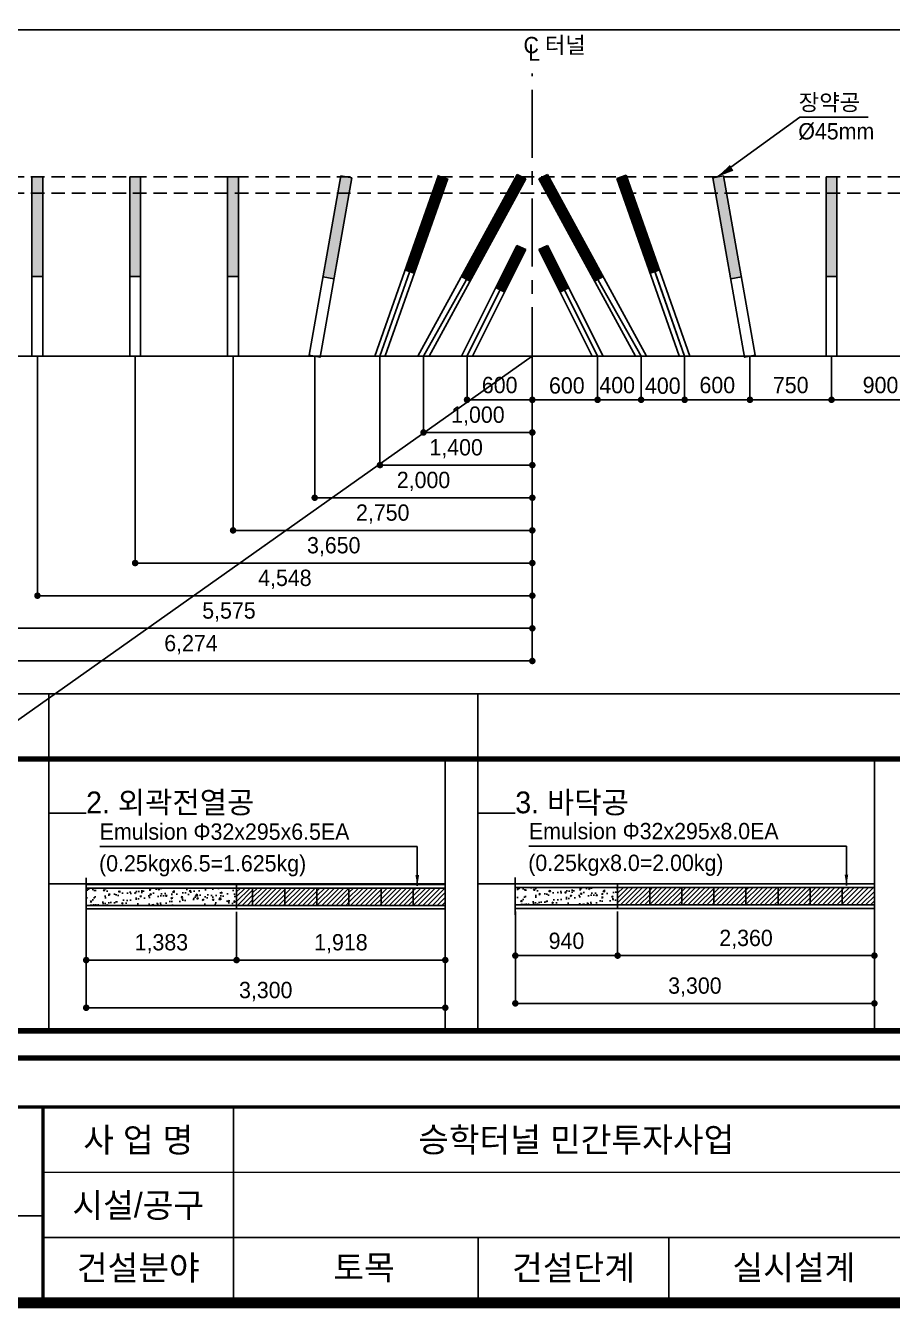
# Model space of a CAD drawing. Extents: x -689 to 317106, y 182884 to 219577.
# Drawn here: x 155996 to 163961, y 183834 to 195623 of the extents above; entities that cross this region are included whole.
import ezdxf
from ezdxf.enums import TextEntityAlignment as Align

# ---------------------------------------------------------------- set-up
doc = ezdxf.new("R2010")
doc.units = 0
doc.header["$LTSCALE"] = 500
doc.header["$MEASUREMENT"] = 0
doc.linetypes.add('A-CENTR01', pattern=[2, 1.25, -0.25, 0.25, -0.25])
doc.linetypes.add('HIDDEN', pattern=[0.375, 0.25, -0.125])
doc.layers.get('DEFPOINTS').update_dxf_attribs({"color": 55})
doc.layers.add('0-251', color=7, linetype='Continuous', true_color=0x6e6e6e)
for name, color, linetype in [('A-DIM01', 1, 'Continuous'), ('CS-CNTL', 1, 'A-CENTR01'), ('CS-EXCV', 3, 'CFZ008'), ('CS-TEXT', 7, 'Continuous'), ('CX-BORD-LIN1', 7, 'Continuous'), ('CX-BORD-LIN2', 7, 'Continuous'), ('CZ-TEX0', 7, 'Continuous'), ('CZ-TEX1', 7, 'Continuous'), ('CZ-TEX2', 7, 'Continuous'), ('CZ-TEX3', 7, 'Continuous'), ('CZ-TEXT-04', 6, 'Continuous'), ('TU-BLOCK-EXP', 1, 'Continuous'), ('TU-HOLE-EXEC', 3, 'Continuous'), ('TU-LEAD-AR', 1, 'Continuous'), ('TU-LEAD-LINE', 1, 'Continuous'), ('TU-LEAD-TEX1', 3, 'Continuous'), ('TU-전색', 7, 'Continuous'), ('발파공(심발)', 4, 'Continuous')]:
    doc.layers.add(name, color=color, linetype=linetype)
doc.styles.add('GTXT', font='')
doc.styles.get("Standard").update_dxf_attribs({"font": ''})
doc.styles.add('TB_BTXT', font='')
doc.styles.add('TB_TEXT', font='')
doc.styles.add('돋움체', font='')
doc.styles.get('GTXT').set_extended_font_data('Dotum')
doc.styles.get('Standard').set_extended_font_data('Dotum')
doc.styles.get('TB_BTXT').set_extended_font_data('Dotum')
doc.styles.get('TB_TEXT').set_extended_font_data('Dotum')
doc.styles.get('돋움체').set_extended_font_data('Dotum')
doc.linetypes.add('CFZ008', pattern='A,0.9,-0.2,[106,KHCLINE.shx,S=0.00606,R=180,X=0,Y=0],0.9', length=2)
doc.dimstyles.new('D_50', dxfattribs={"dimscale": 50, "dimtxt": 3, "dimasz": 1.2, "dimexe": 0, "dimexo": 0, "dimgap": 1.2, "dimtad": 1, "dimdec": 0, "dimrnd": 0.0005, "dimdsep": 46, "dimlunit": 6, "dimtxsty": '돋움체', "dimblk": 'DOT', "dimcen": 0.09, "dimclrd": 1, "dimclre": 1, "dimclrt": 1, "dimaunit": 1, "dimadec": 0, "dimazin": 0, "dimtfac": 1, "dimtdec": 0, "dimtix": 1, "dimtmove": 2, "dimatfit": 0, "dimfxl": 1, "dimtvp": 2, "dimtolj": 1, "dimtzin": 0, "dimlwd": -1, "dimlwe": -1, "dimarcsym": 0})

# ---------------------------------------------------------------- blocks, each defined once
blk = doc.blocks.new('_Dot')
at = {"color": 0, "linetype": 'ByBlock', "lineweight": -2}
blk.add_line((-0.5, 0), (-1, 0), dxfattribs=at)
at = {"color": 0, "linetype": 'ByBlock', "const_width": 0.5}
blk.add_lwpolyline([(-0.25, 0, 1), (0.25, 0, 1)], format="xyb", close=True, dxfattribs=at)
blk = doc.blocks.new('*D261')
at = {"layer": 'A-DIM01', "color": 1, "ltscale": 10, "transparency": 16777216}
for p, q in [((162052, 192584), (162052, 192184)), ((162652, 192584), (162652, 192184)), ((162592, 192184), (162112, 192184))]:
    blk.add_line(p, q, dxfattribs=at)
at = {"layer": 'DEFPOINTS', "color": 0, "ltscale": 10, "transparency": 16777216}
for p in [(162052, 192584), (162652, 192584), (162052, 192184)]:
    blk.add_point(p, dxfattribs=at)
at = {"layer": 'A-DIM01', "color": 1, "ltscale": 10, "transparency": 16777216, "xscale": 60, "yscale": 60, "zscale": 60, "rotation": 180}
blk.add_blockref('_Dot', (162052, 192184), dxfattribs=at)
at = {"layer": 'A-DIM01', "color": 1, "ltscale": 10, "transparency": 16777216, "xscale": 60, "yscale": 60, "zscale": 60}
blk.add_blockref('_Dot', (162652, 192184), dxfattribs=at)
at = {"layer": 'A-DIM01', "color": 1, "ltscale": 10, "transparency": 16777216, "insert": (162352, 192319), "char_height": 150, "attachment_point": 5, "style": '돋움체'}
blk.add_mtext('\\A1;600', dxfattribs=at)
blk = doc.blocks.new('*D262')
at = {"layer": 'A-DIM01', "color": 1, "ltscale": 10, "transparency": 16777216}
for p, q in [((162652, 192584), (162652, 192184)), ((163402, 192584), (163402, 192184)), ((163342, 192184), (162712, 192184))]:
    blk.add_line(p, q, dxfattribs=at)
at = {"layer": 'DEFPOINTS', "color": 0, "ltscale": 10, "transparency": 16777216}
for p in [(162652, 192584), (163402, 192584), (162652, 192184)]:
    blk.add_point(p, dxfattribs=at)
at = {"layer": 'A-DIM01', "color": 1, "ltscale": 10, "transparency": 16777216, "xscale": 60, "yscale": 60, "zscale": 60, "rotation": 180}
blk.add_blockref('_Dot', (162652, 192184), dxfattribs=at)
at = {"layer": 'A-DIM01', "color": 1, "ltscale": 10, "transparency": 16777216, "xscale": 60, "yscale": 60, "zscale": 60}
blk.add_blockref('_Dot', (163402, 192184), dxfattribs=at)
at = {"layer": 'A-DIM01', "color": 1, "ltscale": 10, "transparency": 16777216, "insert": (163027, 192319), "char_height": 150, "attachment_point": 5, "style": '돋움체'}
blk.add_mtext('\\A1;750', dxfattribs=at)
blk = doc.blocks.new('*D264')
at = {"layer": 'A-DIM01', "color": 1, "ltscale": 10, "transparency": 16777216}
for p, q in [((160652, 192584), (160652, 192184)), ((161252, 192584), (161252, 192184)), ((160592, 192184), (160532, 192184)), ((160652, 192184), (161252, 192184)), ((161312, 192184), (161372, 192184))]:
    blk.add_line(p, q, dxfattribs=at)
at = {"layer": 'DEFPOINTS', "color": 0, "ltscale": 10, "transparency": 16777216}
for p in [(160652, 192584), (161252, 192584), (161252, 192184)]:
    blk.add_point(p, dxfattribs=at)
at = {"layer": 'A-DIM01', "color": 1, "ltscale": 10, "transparency": 16777216, "xscale": 60, "yscale": 60, "zscale": 60}
blk.add_blockref('_Dot', (160652, 192184), dxfattribs=at)
at = {"layer": 'A-DIM01', "color": 1, "ltscale": 10, "transparency": 16777216, "xscale": 60, "yscale": 60, "zscale": 60, "rotation": 180}
blk.add_blockref('_Dot', (161252, 192184), dxfattribs=at)
at = {"layer": 'A-DIM01', "color": 1, "ltscale": 10, "transparency": 16777216, "insert": (160969, 192315), "char_height": 150, "attachment_point": 5, "style": '돋움체'}
blk.add_mtext('\\A1;600', dxfattribs=at)
blk = doc.blocks.new('*D265')
at = {"layer": 'A-DIM01', "color": 1, "ltscale": 10, "transparency": 16777216}
for p, q in [((160052, 192584), (160052, 192184)), ((160652, 192584), (160652, 192184)), ((160112, 192184), (160592, 192184))]:
    blk.add_line(p, q, dxfattribs=at)
at = {"layer": 'DEFPOINTS', "color": 0, "ltscale": 10, "transparency": 16777216}
for p in [(160052, 192584), (160652, 192584), (160652, 192184)]:
    blk.add_point(p, dxfattribs=at)
at = {"layer": 'A-DIM01', "color": 1, "ltscale": 10, "transparency": 16777216, "xscale": 60, "yscale": 60, "zscale": 60, "rotation": 180}
blk.add_blockref('_Dot', (160052, 192184), dxfattribs=at)
at = {"layer": 'A-DIM01', "color": 1, "ltscale": 10, "transparency": 16777216, "xscale": 60, "yscale": 60, "zscale": 60}
blk.add_blockref('_Dot', (160652, 192184), dxfattribs=at)
at = {"layer": 'A-DIM01', "color": 1, "ltscale": 10, "transparency": 16777216, "insert": (160352, 192319), "char_height": 150, "attachment_point": 5, "style": '돋움체'}
blk.add_mtext('\\A1;600', dxfattribs=at)
blk = doc.blocks.new('*D266')
at = {"layer": 'A-DIM01', "color": 1, "ltscale": 10, "transparency": 16777216}
for p, q in [((159652, 192584), (159652, 191884)), ((160652, 192584), (160652, 191884)), ((159712, 191884), (160592, 191884))]:
    blk.add_line(p, q, dxfattribs=at)
at = {"layer": 'DEFPOINTS', "color": 0, "ltscale": 10, "transparency": 16777216}
for p in [(159652, 192584), (160652, 192584), (160652, 191884)]:
    blk.add_point(p, dxfattribs=at)
at = {"layer": 'A-DIM01', "color": 1, "ltscale": 10, "transparency": 16777216, "xscale": 60, "yscale": 60, "zscale": 60, "rotation": 180}
blk.add_blockref('_Dot', (159652, 191884), dxfattribs=at)
at = {"layer": 'A-DIM01', "color": 1, "ltscale": 10, "transparency": 16777216, "xscale": 60, "yscale": 60, "zscale": 60}
blk.add_blockref('_Dot', (160652, 191884), dxfattribs=at)
at = {"layer": 'A-DIM01', "color": 1, "ltscale": 10, "transparency": 16777216, "insert": (160152, 192034), "char_height": 150, "attachment_point": 5, "style": '돋움체'}
blk.add_mtext('\\A1;1,000', dxfattribs=at)
blk = doc.blocks.new('*D267')
at = {"layer": 'A-DIM01', "color": 1, "ltscale": 10, "transparency": 16777216}
for p, q in [((159252, 192584), (159252, 191584)), ((160652, 192584), (160652, 191584)), ((159312, 191584), (160592, 191584))]:
    blk.add_line(p, q, dxfattribs=at)
at = {"layer": 'DEFPOINTS', "color": 0, "ltscale": 10, "transparency": 16777216}
for p in [(159252, 192584), (160652, 192584), (160652, 191584)]:
    blk.add_point(p, dxfattribs=at)
at = {"layer": 'A-DIM01', "color": 1, "ltscale": 10, "transparency": 16777216, "xscale": 60, "yscale": 60, "zscale": 60, "rotation": 180}
blk.add_blockref('_Dot', (159252, 191584), dxfattribs=at)
at = {"layer": 'A-DIM01', "color": 1, "ltscale": 10, "transparency": 16777216, "xscale": 60, "yscale": 60, "zscale": 60}
blk.add_blockref('_Dot', (160652, 191584), dxfattribs=at)
at = {"layer": 'A-DIM01', "color": 1, "ltscale": 10, "transparency": 16777216, "insert": (159952, 191734), "char_height": 150, "attachment_point": 5, "style": '돋움체'}
blk.add_mtext('\\A1;1,400', dxfattribs=at)
blk = doc.blocks.new('*D268')
at = {"layer": 'A-DIM01', "color": 1, "ltscale": 10, "transparency": 16777216}
for p, q in [((158652, 192584), (158652, 191284)), ((160652, 192584), (160652, 191284)), ((158712, 191284), (160592, 191284))]:
    blk.add_line(p, q, dxfattribs=at)
at = {"layer": 'DEFPOINTS', "color": 0, "ltscale": 10, "transparency": 16777216}
for p in [(158652, 192584), (160652, 192584), (160652, 191284)]:
    blk.add_point(p, dxfattribs=at)
at = {"layer": 'A-DIM01', "color": 1, "ltscale": 10, "transparency": 16777216, "xscale": 60, "yscale": 60, "zscale": 60, "rotation": 180}
blk.add_blockref('_Dot', (158652, 191284), dxfattribs=at)
at = {"layer": 'A-DIM01', "color": 1, "ltscale": 10, "transparency": 16777216, "xscale": 60, "yscale": 60, "zscale": 60}
blk.add_blockref('_Dot', (160652, 191284), dxfattribs=at)
at = {"layer": 'A-DIM01', "color": 1, "ltscale": 10, "transparency": 16777216, "insert": (159652, 191434), "char_height": 150, "attachment_point": 5, "style": '돋움체'}
blk.add_mtext('\\A1;2,000', dxfattribs=at)
blk = doc.blocks.new('*D269')
at = {"layer": 'A-DIM01', "color": 1, "ltscale": 10, "transparency": 16777216}
for p, q in [((157902, 192584), (157902, 190984)), ((160652, 192584), (160652, 190984)), ((157962, 190984), (160592, 190984))]:
    blk.add_line(p, q, dxfattribs=at)
at = {"layer": 'DEFPOINTS', "color": 0, "ltscale": 10, "transparency": 16777216}
for p in [(157902, 192584), (160652, 192584), (160652, 190984)]:
    blk.add_point(p, dxfattribs=at)
at = {"layer": 'A-DIM01', "color": 1, "ltscale": 10, "transparency": 16777216, "xscale": 60, "yscale": 60, "zscale": 60, "rotation": 180}
blk.add_blockref('_Dot', (157902, 190984), dxfattribs=at)
at = {"layer": 'A-DIM01', "color": 1, "ltscale": 10, "transparency": 16777216, "xscale": 60, "yscale": 60, "zscale": 60}
blk.add_blockref('_Dot', (160652, 190984), dxfattribs=at)
at = {"layer": 'A-DIM01', "color": 1, "ltscale": 10, "transparency": 16777216, "insert": (159277, 191134), "char_height": 150, "attachment_point": 5, "style": '돋움체'}
blk.add_mtext('\\A1;2,750', dxfattribs=at)
blk = doc.blocks.new('*D270')
at = {"layer": 'A-DIM01', "color": 1, "ltscale": 10, "transparency": 16777216}
for p, q in [((157002, 192584), (157002, 190684)), ((160652, 192584), (160652, 190684)), ((157062, 190684), (160592, 190684))]:
    blk.add_line(p, q, dxfattribs=at)
at = {"layer": 'DEFPOINTS', "color": 0, "ltscale": 10, "transparency": 16777216}
for p in [(157002, 192584), (160652, 192584), (160652, 190684)]:
    blk.add_point(p, dxfattribs=at)
at = {"layer": 'A-DIM01', "color": 1, "ltscale": 10, "transparency": 16777216, "xscale": 60, "yscale": 60, "zscale": 60, "rotation": 180}
blk.add_blockref('_Dot', (157002, 190684), dxfattribs=at)
at = {"layer": 'A-DIM01', "color": 1, "ltscale": 10, "transparency": 16777216, "xscale": 60, "yscale": 60, "zscale": 60}
blk.add_blockref('_Dot', (160652, 190684), dxfattribs=at)
at = {"layer": 'A-DIM01', "color": 1, "ltscale": 10, "transparency": 16777216, "insert": (158827, 190834), "char_height": 150, "attachment_point": 5, "style": '돋움체'}
blk.add_mtext('\\A1;3,650', dxfattribs=at)
blk = doc.blocks.new('*D275')
at = {"layer": 'A-DIM01', "color": 1, "ltscale": 10, "transparency": 16777216}
for p, q in [((161252, 192584), (161252, 192184)), ((161652, 192584), (161652, 192184)), ((161312, 192184), (161592, 192184))]:
    blk.add_line(p, q, dxfattribs=at)
at = {"layer": 'DEFPOINTS', "color": 0, "ltscale": 10, "transparency": 16777216}
for p in [(161252, 192584), (161652, 192584), (161652, 192184)]:
    blk.add_point(p, dxfattribs=at)
at = {"layer": 'A-DIM01', "color": 1, "ltscale": 10, "transparency": 16777216, "xscale": 60, "yscale": 60, "zscale": 60, "rotation": 180}
blk.add_blockref('_Dot', (161252, 192184), dxfattribs=at)
at = {"layer": 'A-DIM01', "color": 1, "ltscale": 10, "transparency": 16777216, "xscale": 60, "yscale": 60, "zscale": 60}
blk.add_blockref('_Dot', (161652, 192184), dxfattribs=at)
at = {"layer": 'A-DIM01', "color": 1, "ltscale": 10, "transparency": 16777216, "insert": (161432, 192318), "char_height": 150, "attachment_point": 5, "style": '돋움체'}
blk.add_mtext('\\A1;400', dxfattribs=at)
blk = doc.blocks.new('*D276')
at = {"layer": 'A-DIM01', "color": 1, "ltscale": 10, "transparency": 16777216}
for p, q in [((161652, 192584), (161652, 192184)), ((162052, 192584), (162052, 192184)), ((161712, 192184), (161992, 192184))]:
    blk.add_line(p, q, dxfattribs=at)
at = {"layer": 'DEFPOINTS', "color": 0, "ltscale": 10, "transparency": 16777216}
for p in [(161652, 192584), (162052, 192584), (162052, 192184)]:
    blk.add_point(p, dxfattribs=at)
at = {"layer": 'A-DIM01', "color": 1, "ltscale": 10, "transparency": 16777216, "xscale": 60, "yscale": 60, "zscale": 60, "rotation": 180}
blk.add_blockref('_Dot', (161652, 192184), dxfattribs=at)
at = {"layer": 'A-DIM01', "color": 1, "ltscale": 10, "transparency": 16777216, "xscale": 60, "yscale": 60, "zscale": 60}
blk.add_blockref('_Dot', (162052, 192184), dxfattribs=at)
at = {"layer": 'A-DIM01', "color": 1, "ltscale": 10, "transparency": 16777216, "insert": (161851, 192313), "char_height": 150, "attachment_point": 5, "style": '돋움체'}
blk.add_mtext('\\A1;400', dxfattribs=at)
blk = doc.blocks.new('H_em_32x295x250N')
at = {"layer": 'TU-BLOCK-EXP'}
h = blk.add_hatch(dxfattribs=at)
h.set_pattern_fill('ANSI31', color=1, scale=250, style=0)
h.set_pattern_definition([(45, (-316155.435, 427992.11), (-22.097087, 22.097087), [])])
h.paths.add_polyline_path([(295, 0), (295, 160), (0, 160), (0, 0)])
at = {"layer": 'TU-BLOCK-EXP', "color": 7}
for p, q in [((0, 160), (0, 0)), ((295, 160), (295, 0)), ((295, 0), (0, 0))]:
    blk.add_line(p, q, dxfattribs=at)
blk.add_lwpolyline([(295, 160), (0, 160)], dxfattribs=at)
blk = doc.blocks.new('*D280')
at = {"layer": 'A-DIM01', "color": 1, "ltscale": 10, "transparency": 16777216}
for p, q in [((157934, 187478), (157934, 187035)), ((159852, 187478), (159852, 187035)), ((157994, 187035), (159792, 187035))]:
    blk.add_line(p, q, dxfattribs=at)
at = {"layer": 'DEFPOINTS', "color": 0, "ltscale": 10, "transparency": 16777216}
for p in [(157934, 187478), (159852, 187478), (159852, 187035)]:
    blk.add_point(p, dxfattribs=at)
at = {"layer": 'A-DIM01', "color": 1, "ltscale": 10, "transparency": 16777216, "xscale": 60, "yscale": 60, "zscale": 60, "rotation": 180}
blk.add_blockref('_Dot', (157934, 187035), dxfattribs=at)
at = {"layer": 'A-DIM01', "color": 1, "ltscale": 10, "transparency": 16777216, "xscale": 60, "yscale": 60, "zscale": 60}
blk.add_blockref('_Dot', (159852, 187035), dxfattribs=at)
at = {"layer": 'A-DIM01', "color": 1, "ltscale": 10, "transparency": 16777216, "insert": (158893, 187185), "char_height": 150, "attachment_point": 5, "style": '돋움체'}
blk.add_mtext('\\A1;1,918', dxfattribs=at)
blk = doc.blocks.new('*D281')
at = {"layer": 'A-DIM01', "color": 1, "ltscale": 10, "transparency": 16777216}
for p, q in [((156552, 187127), (156552, 186597)), ((159852, 187127), (159852, 186597)), ((156612, 186597), (159792, 186597))]:
    blk.add_line(p, q, dxfattribs=at)
at = {"layer": 'DEFPOINTS', "color": 0, "ltscale": 10, "transparency": 16777216}
for p in [(156552, 187127), (159852, 187127), (159852, 186597)]:
    blk.add_point(p, dxfattribs=at)
at = {"layer": 'A-DIM01', "color": 1, "ltscale": 10, "transparency": 16777216, "xscale": 60, "yscale": 60, "zscale": 60, "rotation": 180}
blk.add_blockref('_Dot', (156552, 186597), dxfattribs=at)
at = {"layer": 'A-DIM01', "color": 1, "ltscale": 10, "transparency": 16777216, "xscale": 60, "yscale": 60, "zscale": 60}
blk.add_blockref('_Dot', (159852, 186597), dxfattribs=at)
at = {"layer": 'A-DIM01', "color": 1, "ltscale": 10, "transparency": 16777216, "insert": (158202, 186746), "char_height": 150, "attachment_point": 5, "style": '돋움체'}
blk.add_mtext('\\A1;3,300', dxfattribs=at)
blk = doc.blocks.new('*D282')
at = {"layer": 'A-DIM01', "color": 1, "ltscale": 10, "transparency": 16777216}
for p, q in [((156552, 187478), (156552, 187035)), ((157934, 187478), (157934, 187035)), ((156612, 187035), (157874, 187035))]:
    blk.add_line(p, q, dxfattribs=at)
at = {"layer": 'DEFPOINTS', "color": 0, "ltscale": 10, "transparency": 16777216}
for p in [(156552, 187478), (157934, 187478), (157934, 187035)]:
    blk.add_point(p, dxfattribs=at)
at = {"layer": 'A-DIM01', "color": 1, "ltscale": 10, "transparency": 16777216, "xscale": 60, "yscale": 60, "zscale": 60, "rotation": 180}
blk.add_blockref('_Dot', (156552, 187035), dxfattribs=at)
at = {"layer": 'A-DIM01', "color": 1, "ltscale": 10, "transparency": 16777216, "xscale": 60, "yscale": 60, "zscale": 60}
blk.add_blockref('_Dot', (157934, 187035), dxfattribs=at)
at = {"layer": 'A-DIM01', "color": 1, "ltscale": 10, "transparency": 16777216, "insert": (157243, 187185), "char_height": 150, "attachment_point": 5, "style": '돋움체'}
blk.add_mtext('\\A1;1,383', dxfattribs=at)
blk = doc.blocks.new('H32X295X0.5E')
at = {"layer": 'TU-BLOCK-EXP'}
h = blk.add_hatch(dxfattribs=at)
h.set_pattern_fill('ANSI31', color=256, scale=250, style=0)
h.set_pattern_definition([(45, (-316532.52, 427992.11), (-22.097087, 22.097087), [])])
h.paths.add_polyline_path([(147.5, 160), (0, 160), (0, 0), (147.5, 0)])
at = {"layer": 'TU-BLOCK-EXP', "color": 7}
for p, q in [((0, 160), (0, 0)), ((147.5, 160), (147.5, 0)), ((147.5, 0), (0, 0))]:
    blk.add_line(p, q, dxfattribs=at)
blk.add_lwpolyline([(147.5, 160), (0, 160)], dxfattribs=at)
blk = doc.blocks.new('*D283')
at = {"layer": 'A-DIM01', "color": 1, "ltscale": 10, "transparency": 16777216}
for p, q in [((161436, 187483), (161436, 187076)), ((163796, 187483), (163796, 187076)), ((161496, 187076), (163736, 187076))]:
    blk.add_line(p, q, dxfattribs=at)
at = {"layer": 'DEFPOINTS', "color": 0, "ltscale": 10, "transparency": 16777216}
for p in [(161436, 187483), (163796, 187483), (163796, 187076)]:
    blk.add_point(p, dxfattribs=at)
at = {"layer": 'A-DIM01', "color": 1, "ltscale": 10, "transparency": 16777216, "xscale": 60, "yscale": 60, "zscale": 60, "rotation": 180}
blk.add_blockref('_Dot', (161436, 187076), dxfattribs=at)
at = {"layer": 'A-DIM01', "color": 1, "ltscale": 10, "transparency": 16777216, "xscale": 60, "yscale": 60, "zscale": 60}
blk.add_blockref('_Dot', (163796, 187076), dxfattribs=at)
at = {"layer": 'A-DIM01', "color": 1, "ltscale": 10, "transparency": 16777216, "insert": (162616, 187225), "char_height": 150, "attachment_point": 5, "style": '돋움체'}
blk.add_mtext('\\A1;2,360', dxfattribs=at)
blk = doc.blocks.new('*D284')
at = {"layer": 'A-DIM01', "color": 1, "ltscale": 10, "transparency": 16777216}
for p, q in [((160496, 187168), (160496, 186637)), ((163796, 187168), (163796, 186637)), ((160556, 186637), (163736, 186637))]:
    blk.add_line(p, q, dxfattribs=at)
at = {"layer": 'DEFPOINTS', "color": 0, "ltscale": 10, "transparency": 16777216}
for p in [(160496, 187168), (163796, 187168), (163796, 186637)]:
    blk.add_point(p, dxfattribs=at)
at = {"layer": 'A-DIM01', "color": 1, "ltscale": 10, "transparency": 16777216, "xscale": 60, "yscale": 60, "zscale": 60, "rotation": 180}
blk.add_blockref('_Dot', (160496, 186637), dxfattribs=at)
at = {"layer": 'A-DIM01', "color": 1, "ltscale": 10, "transparency": 16777216, "xscale": 60, "yscale": 60, "zscale": 60}
blk.add_blockref('_Dot', (163796, 186637), dxfattribs=at)
at = {"layer": 'A-DIM01', "color": 1, "ltscale": 10, "transparency": 16777216, "insert": (162146, 186787), "char_height": 150, "attachment_point": 5, "style": '돋움체'}
blk.add_mtext('\\A1;3,300', dxfattribs=at)
blk = doc.blocks.new('*D285')
at = {"layer": 'A-DIM01', "color": 1, "ltscale": 10, "transparency": 16777216}
for p, q in [((160496, 187483), (160496, 187076)), ((161436, 187483), (161436, 187076)), ((160556, 187076), (161376, 187076))]:
    blk.add_line(p, q, dxfattribs=at)
at = {"layer": 'DEFPOINTS', "color": 0, "ltscale": 10, "transparency": 16777216}
for p in [(160496, 187483), (161436, 187483), (161436, 187076)]:
    blk.add_point(p, dxfattribs=at)
at = {"layer": 'A-DIM01', "color": 1, "ltscale": 10, "transparency": 16777216, "xscale": 60, "yscale": 60, "zscale": 60, "rotation": 180}
blk.add_blockref('_Dot', (160496, 187076), dxfattribs=at)
at = {"layer": 'A-DIM01', "color": 1, "ltscale": 10, "transparency": 16777216, "xscale": 60, "yscale": 60, "zscale": 60}
blk.add_blockref('_Dot', (161436, 187076), dxfattribs=at)
at = {"layer": 'A-DIM01', "color": 1, "ltscale": 10, "transparency": 16777216, "insert": (160966, 187211), "char_height": 150, "attachment_point": 5, "style": '돋움체'}
blk.add_mtext('\\A1;940', dxfattribs=at)
blk = doc.blocks.new('*D550')
at = {"layer": 'A-DIM01', "color": 1, "ltscale": 10, "transparency": 16777216}
for p, q in [((163402, 192584), (163402, 192184)), ((164302, 192584), (164302, 192184)), ((164242, 192184), (163462, 192184))]:
    blk.add_line(p, q, dxfattribs=at)
at = {"layer": 'DEFPOINTS', "color": 0, "ltscale": 10, "transparency": 16777216}
for p in [(163402, 192584), (164302, 192584), (163402, 192184)]:
    blk.add_point(p, dxfattribs=at)
at = {"layer": 'A-DIM01', "color": 1, "ltscale": 10, "transparency": 16777216, "xscale": 60, "yscale": 60, "zscale": 60, "rotation": 180}
blk.add_blockref('_Dot', (163402, 192184), dxfattribs=at)
at = {"layer": 'A-DIM01', "color": 1, "ltscale": 10, "transparency": 16777216, "xscale": 60, "yscale": 60, "zscale": 60}
blk.add_blockref('_Dot', (164302, 192184), dxfattribs=at)
at = {"layer": 'A-DIM01', "color": 1, "ltscale": 10, "transparency": 16777216, "insert": (163852, 192319), "char_height": 150, "attachment_point": 5, "style": '돋움체'}
blk.add_mtext('\\A1;900', dxfattribs=at)
blk = doc.blocks.new('*D553')
at = {"layer": 'A-DIM01', "color": 1, "ltscale": 10, "transparency": 16777216}
for p, q in [((156104, 192584), (156104, 190384)), ((160652, 192284), (160652, 190384)), ((156164, 190384), (160592, 190384))]:
    blk.add_line(p, q, dxfattribs=at)
at = {"layer": 'DEFPOINTS', "color": 0, "ltscale": 10, "transparency": 16777216}
for p in [(156104, 192584), (160652, 192284), (160652, 190384)]:
    blk.add_point(p, dxfattribs=at)
at = {"layer": 'A-DIM01', "color": 1, "ltscale": 10, "transparency": 16777216, "xscale": 60, "yscale": 60, "zscale": 60, "rotation": 180}
blk.add_blockref('_Dot', (156104, 190384), dxfattribs=at)
at = {"layer": 'A-DIM01', "color": 1, "ltscale": 10, "transparency": 16777216, "xscale": 60, "yscale": 60, "zscale": 60}
blk.add_blockref('_Dot', (160652, 190384), dxfattribs=at)
at = {"layer": 'A-DIM01', "color": 1, "ltscale": 10, "transparency": 16777216, "insert": (158378, 190534), "char_height": 150, "attachment_point": 5, "style": '돋움체'}
blk.add_mtext('\\A1;4,548', dxfattribs=at)
blk = doc.blocks.new('*D554')
at = {"layer": 'A-DIM01', "color": 1, "ltscale": 10, "transparency": 16777216}
for p, q in [((155077, 192584), (155077, 190084)), ((160652, 191984), (160652, 190084)), ((155137, 190084), (160592, 190084))]:
    blk.add_line(p, q, dxfattribs=at)
at = {"layer": 'DEFPOINTS', "color": 0, "ltscale": 10, "transparency": 16777216}
for p in [(155077, 192584), (160652, 191984), (160652, 190084)]:
    blk.add_point(p, dxfattribs=at)
at = {"layer": 'A-DIM01', "color": 1, "ltscale": 10, "transparency": 16777216, "xscale": 60, "yscale": 60, "zscale": 60, "rotation": 180}
blk.add_blockref('_Dot', (155077, 190084), dxfattribs=at)
at = {"layer": 'A-DIM01', "color": 1, "ltscale": 10, "transparency": 16777216, "xscale": 60, "yscale": 60, "zscale": 60}
blk.add_blockref('_Dot', (160652, 190084), dxfattribs=at)
at = {"layer": 'A-DIM01', "color": 1, "ltscale": 10, "transparency": 16777216, "insert": (157864, 190234), "char_height": 150, "attachment_point": 5, "style": '돋움체'}
blk.add_mtext('\\A1;5,575', dxfattribs=at)
blk = doc.blocks.new('*D555')
at = {"layer": 'A-DIM01', "color": 1, "ltscale": 10, "transparency": 16777216}
for p, q in [((154378, 192584), (154378, 189784)), ((160652, 191684), (160652, 189784)), ((154438, 189784), (160592, 189784))]:
    blk.add_line(p, q, dxfattribs=at)
at = {"layer": 'DEFPOINTS', "color": 0, "ltscale": 10, "transparency": 16777216}
for p in [(154378, 192584), (160652, 191684), (160652, 189784)]:
    blk.add_point(p, dxfattribs=at)
at = {"layer": 'A-DIM01', "color": 1, "ltscale": 10, "transparency": 16777216, "xscale": 60, "yscale": 60, "zscale": 60, "rotation": 180}
blk.add_blockref('_Dot', (154378, 189784), dxfattribs=at)
at = {"layer": 'A-DIM01', "color": 1, "ltscale": 10, "transparency": 16777216, "xscale": 60, "yscale": 60, "zscale": 60}
blk.add_blockref('_Dot', (160652, 189784), dxfattribs=at)
at = {"layer": 'A-DIM01', "color": 1, "ltscale": 10, "transparency": 16777216, "insert": (157515, 189934), "char_height": 150, "attachment_point": 5, "style": '돋움체'}
blk.add_mtext('\\A1;6,274', dxfattribs=at)
blk = doc.blocks.new('CXBLKA1')
at = {"layer": 'CX-BORD-LIN1', "color": 7, "const_width": 2}
blk.add_lwpolyline([(821, 20), (25, 20), (25, 574), (821, 574)], close=True, dxfattribs=at)
at = {"layer": 'CX-BORD-LIN1', "color": 7, "const_width": 0.6}
for points in [[(821, 56), (25, 56)], [(145, 20), (145, 56)]]:
    blk.add_lwpolyline(points, dxfattribs=at)
at = {"layer": 'CX-BORD-LIN2', "color": 7, "const_width": 0.3}
for points in [[(180, 20), (180, 56)], [(305, 44), (145, 44)], [(145, 36), (25, 36)], [(305, 32), (145, 32)], [(225, 20), (225, 32)], [(260, 20), (260, 32)]]:
    blk.add_lwpolyline(points, dxfattribs=at)
at = {"layer": 'CZ-TEX0', "color": 7, "style": 'TB_BTXT'}
blk.add_attdef('UD_TITLE', text='', height=10, dxfattribs=at).set_placement((423, 553), align=Align.MIDDLE_CENTER)
at = {"layer": 'CZ-TEX1', "color": 7, "style": 'TB_BTXT'}
blk.add_attdef('PI_CNAME', text='', height=5, dxfattribs=at).set_placement((40, 552), align=Align.BOTTOM_LEFT)
blk.add_attdef('UD_SUBTITLE', text='', height=7, dxfattribs=at).set_placement((423, 538), align=Align.MIDDLE_CENTER)
at = {"layer": 'CZ-TEX2', "color": 7, "style": 'TB_TEXT'}
for s, p in [('사 업 명', (162.5, 50)), ('시설/공구', (162.5, 38)), ('건설분야', (162.5, 26.5)), ('건설단계', (242.5, 26.5))]:
    blk.add_text(s, height=4.5, dxfattribs=at).set_placement(p, align=Align.MIDDLE)
at = {"layer": 'CZ-TEX2', "color": 7}
for tag, height, style, p in [('UD_CDNAME', 4, 'TB_BTXT', (42, 544)), ('DA_STDNAME', 3, 'TB_TEXT', (783.49, 13.5))]:
    blk.add_attdef(tag, text='', height=height, dxfattribs=dict(at, style=style)).set_placement(p, align=Align.BOTTOM_LEFT)
at = {"layer": 'CZ-TEX2', "color": 7, "style": 'TB_TEXT'}
for tag, height, p in [('DC_RDATE4', 3.5, (353, 52.5)), ('DC_RAPP4', 3.5, (501.56, 52.5)), ('DC_RCHK4', 3.5, (542.36, 52.5)), ('DC_RDGN4', 3.5, (582.36, 52.5)), ('PI_TITLE', 4.5, (243, 50)), ('DC_RNUM4', 3, (320, 52)), ('UD_CDIST', 4.5, (676, 50)), ('FI_NAME', 4.5, (780, 51)), ('DC_RDATE3', 3.5, (353, 45.4)), ('DC_RAPP3', 3.5, (501.56, 45.4)), ('DC_RCHK3', 3.5, (542.36, 45.4)), ('DC_RDGN3', 3.5, (582.36, 45.4)), ('DC_RNUM3', 3, (320, 45)), ('DI_TITLE', 4.5, (780, 44)), ('PI_CDNAME', 4.5, (243, 38)), ('DC_RDATE2', 3.5, (353, 38.5)), ('DC_RAPP2', 3.5, (501.56, 38.5)), ('DC_RCHK2', 3.5, (542.36, 38.5)), ('DC_RDGN2', 3.5, (582.36, 38.5)), ('DA_HSCALE', 4.5, (658.5, 38)), ('DA_VSCALE', 4.5, (693, 38)), ('DC_RNUM2', 3, (320, 38)), ('DI_SUBTITLE', 3.5, (780, 37)), ('DC_RDATE1', 3.5, (353, 31.5)), ('DC_RAPP1', 3.5, (501.56, 31.5)), ('DC_RCHK1', 3.5, (542.36, 31.5)), ('DC_RDGN1', 3.5, (582.36, 31.5)), ('DC_RNUM1', 3, (320, 31)), ('PA_CCLASS', 4.5, (204, 26.5)), ('PI_STAGE', 4.5, (283, 26.5)), ('DI_DRWNO', 4.5, (676, 26.5)), ('DA_PAGENO', 4.5, (780, 26.5))]:
    blk.add_attdef(tag, text='', height=height, dxfattribs=at).set_placement(p, align=Align.MIDDLE_CENTER)
for tag, p in [('DC_RDES4', (377, 52.5)), ('DC_RDES3', (377, 45.4)), ('DC_RDES2', (377, 38.5)), ('DC_RDES1', (377.03, 31.5))]:
    blk.add_attdef(tag, text='', height=3.5, dxfattribs=at).set_placement(p, align=Align.MIDDLE_LEFT)
at = {"layer": 'CZ-TEX3', "color": 7, "style": 'TB_TEXT', "flags": 1}
for tag, p in [('PI_ID', (24, 16)), ('PI_CCODE', (31, 16)), ('PA_DSDATE', (47, 16)), ('PA_DEDATE', (64, 16)), ('PA_CSDATE', (81, 16)), ('PA_CEDATE', (98, 16)), ('PA_CFDATE', (114, 16)), ('EI_ENAME', (132, 16)), ('EI_DEPT', (146, 16)), ('EI_PERSON', (158, 16)), ('EI_EMAIL', (174, 16)), ('CI_CATEG', (189, 16)), ('CI_ROLE', (204, 16)), ('CI_ONAME', (216, 16)), ('CI_ADDR', (232, 16)), ('CI_TEL', (246, 16)), ('CI_FAX', (257, 16)), ('CI_HPADDR', (270, 16)), ('CI_CODE', (287, 16)), ('CI_DEPT', (300, 16)), ('CI_PERSON', (312, 16)), ('CI_EMAIL', (329, 16)), ('CI_PROLE', (342, 16)), ('DI_MANCODE', (357, 16)), ('DI_CATEG', (377, 16)), ('DI_LDATE', (392, 16)), ('DI_PCLASS', (407, 16)), ('DI_MMCLASS', (424, 16)), ('DI_MSCLASS', (443, 16)), ('DI_ECLASS', (462, 16)), ('DI_FNAME', (478, 16)), ('DC_ONAME', (493, 16)), ('DC_NNAME', (510, 16)), ('FI_CODE', (529, 16)), ('FI_CLASS', (545, 16)), ('FI_ICODE1', (563, 16)), ('FI_ICODE2', (581, 16)), ('------------', (597, 16))]:
    blk.add_attdef(tag, p, '', height=2, dxfattribs=at)

msp = doc.modelspace()

# ---------------------------------------------------------------- hatches: boundary and pattern name
at = {"layer": 'A-DIM01'}
h = msp.add_hatch(color=1, dxfattribs=at)
h.dxf.hatch_style = 1
h.paths.add_polyline_path([(162353.64938, 194234.30698), (162468.11897, 194341.92434), (162484.39455, 194315.81802), (162500.67012, 194289.71171)])
at = {"layer": 'TU-전색'}
h = msp.add_hatch(dxfattribs=at)
h.set_pattern_fill('AR-CONC', color=256, scale=20, style=0)
h.set_pattern_definition([(50, (-93017.14, 606485.98), (143.452037, -12.550427), [15, -165]), (355, (-93017.14, 606485.98), (-27.750267, 150.438427), [12, -132]), (100.4514, (-93005.18, 606484.94), (115.701876, 137.88791), [12.74804, -140.228422]), (46.1842, (-93017.14, 606525.98), (213.44821, -33.1038), [22.5, -247.5]), (96.6356, (-92999.35, 606523.22), (186.93254, 194.82357), [19.12206, -210.3426]), (351.1842, (-93017.14, 606525.98), (186.93239, 194.82372), [18, -198]), (21, (-92997.14, 606515.98), (119.38141, -80.523778), [15, -165]), (326, (-92997.14, 606515.98), (48.663066, 145.03001), [12, -132]), (71.4514, (-92987.19, 606509.27), (168.044526, 64.5061), [12.74804, -140.228422]), (37.5, (-93017.137, 606485.98), (2.431971, 66.578771), [0, -130.4, 0, -134, 0, -132.5]), (7.5, (-93017.14, 606485.98), (52.613907, 78.882342), [0, -76.4, 0, -127.4, 0, -50.5]), (327.5, (-93061.737, 606485.98), (106.764487, -4.5109743), [0, -50, 0, -156, 0, -207]), (317.5, (-93081.74, 606485.98), (116.637234, 20.020996), [0, -65, 0, -103.6, 0, -147])])
h.paths.add_polyline_path([(157934.08188, 187537.30978), (157934.08188, 187697.30978), (156551.58188, 187697.30978), (156551.58188, 187537.30978)])
h = msp.add_hatch(dxfattribs=at)
h.set_pattern_fill('AR-CONC', color=256, scale=20, style=0)
h.set_pattern_definition([(50, (-89061.75, 606490.48), (143.452037, -12.550427), [15, -165]), (355, (-89061.75, 606490.48), (-27.750267, 150.438427), [12, -132]), (100.4514, (-89049.8, 606489.43), (115.701876, 137.88791), [12.74804, -140.228422]), (46.1842, (-89061.75, 606530.48), (213.44821, -33.1038), [22.5, -247.5]), (96.6356, (-89043.96, 606527.72), (186.93254, 194.82357), [19.12206, -210.3426]), (351.1842, (-89061.75, 606530.48), (186.93239, 194.82372), [18, -198]), (21, (-89041.75, 606520.48), (119.38141, -80.523778), [15, -165]), (326, (-89041.75, 606520.48), (48.663066, 145.03001), [12, -132]), (71.4514, (-89031.8, 606513.77), (168.044526, 64.5061), [12.74804, -140.228422]), (37.5, (-89061.75, 606490.48), (2.431971, 66.578771), [0, -130.4, 0, -134, 0, -132.5]), (7.5, (-89061.75, 606490.48), (52.613907, 78.882342), [0, -76.4, 0, -127.4, 0, -50.5]), (327.5, (-89106.35, 606490.48), (106.764487, -4.5109743), [0, -50, 0, -156, 0, -207]), (317.5, (-89126.35, 606490.48), (116.637234, 20.020996), [0, -65, 0, -103.6, 0, -147])])
h.paths.add_polyline_path([(161435.6953, 187541.80698), (161435.6953, 187701.80698), (160495.6953, 187701.80698), (160495.6953, 187541.80698)])
at = {"layer": '발파공(심발)'}
for points in [[(156053.79072, 194234.30698), (156153.79072, 194234.30698), (156153.79072, 193315.99253), (156053.79072, 193315.99253)], [(156951.58189, 194234.30698), (157051.58189, 194234.30698), (157051.58189, 193315.99253), (156951.58189, 193315.99253)], [(157851.58189, 194234.30698), (157951.58189, 194234.30698), (157951.58189, 193315.99253), (157851.58189, 193315.99253)], [(158893.28101, 194242.98939), (158991.76179, 194225.62458), (158827.87813, 193296.19417), (158729.39736, 193313.55899)], [(162409.88275, 194242.98939), (162311.40198, 194225.62458), (162475.28563, 193296.19417), (162573.76641, 193313.55899)], [(163451.58188, 194234.30698), (163351.58188, 194234.30698), (163351.58188, 193315.99253), (163451.58188, 193315.99253)]]:
    msp.add_hatch(color=253, dxfattribs=at).paths.add_polyline_path(points)

# ---------------------------------------------------------------- linework, layer by layer
at = {"layer": '0-251', "const_width": 50}
msp.add_lwpolyline([(169776.58188, 186134.30698), (151526.58188, 186134.30698), (151526.58188, 208584.30698), (169776.58188, 208584.30698), (169776.58188, 186134.30698)], dxfattribs=at)
msp.add_lwpolyline([(152263.35505, 188883.31719), (169039.80872, 188883.31719), (169039.80872, 186384.30698), (152263.35505, 186384.30698)], close=True, dxfattribs=at)
at = {"layer": 'A-DIM01'}
msp.add_line((163111.41105, 194781.48438), (162353.64938, 194234.30698, 0), dxfattribs=at)
msp.add_lwpolyline([(163111.41105, 194781.48438), (163737.79253, 194781.48438)], dxfattribs=at)
at = {"layer": 'A-DIM01', "linetype": 'HIDDEN'}
for points in [[(153606.90424, 194234.30698), (167804.55065, 194234.30698)], [(153606.90424, 194084.30698), (167804.55065, 194084.30698)]]:
    msp.add_lwpolyline(points, dxfattribs=at)
at = {"layer": 'CS-CNTL'}
msp.add_line((160651.58188, 192409.30698), (160651.58188, 195182.51892), dxfattribs=at)
at = {"layer": 'CS-EXCV', "linetype": 'CFZ008', "ltscale": 0.5}
msp.add_line((167110.39926, 192584.30698), (154192.76451, 192584.30698), dxfattribs=at)
at = {"layer": 'DEFPOINTS'}
for p, q in [((151526.58188, 195584.30698), (169776.58188, 195584.30698)), ((160651.58188, 192584.30698), (151526.58188, 186134.30698)), ((152263.35505, 188883.31719), (156207.46846, 188883.31719)), ((156207.46846, 188883.31719), (160151.58188, 188883.31719)), ((159851.58188, 188883.31719), (159851.58188, 186384.30698)), ((160151.58188, 188883.31719), (164095.6953, 188883.31719)), ((163795.6953, 188883.31719), (163795.6953, 186384.30698)), ((156551.58188, 188384.30698), (156207.46846, 188384.30698)), ((160495.6953, 188384.30698), (160151.58188, 188384.30698)), ((159851.58188, 187734.30698), (156207.46846, 187734.30698)), ((159851.58188, 187697.30978), (156551.58188, 187697.30978)), ((157934.08188, 187504.80978), (157934.08188, 187729.80978)), ((163795.6953, 187734.30698), (160151.58188, 187734.30698)), ((163795.6953, 187701.80698), (160495.6953, 187701.80698)), ((161435.6953, 187509.30698), (161435.6953, 187734.30698)), ((159851.58188, 187537.30978), (156551.58188, 187537.30978)), ((163795.6953, 187541.80698), (160495.6953, 187541.80698)), ((156551.58188, 186384.30698), (156207.46846, 186384.30698))]:
    msp.add_line(p, q, dxfattribs=at)
at = {"layer": 'DEFPOINTS', "linetype": 'ByBlock', "ltscale": 10}
for p, q in [((156551.58188, 187729.80978), (156551.58188, 187504.80978)), ((160495.6953, 187734.30698), (160495.6953, 187509.30698))]:
    msp.add_line(p, q, dxfattribs=at)
at = {"layer": 'DEFPOINTS'}
for points in [[(151526.58188, 211034.30698), (189576.58188, 211034.30698), (189576.58188, 186134.30698), (151526.58188, 186134.30698)], [(151526.58188, 196184.30698), (169776.58188, 196184.30698), (169776.58188, 186134.30698), (151526.58188, 186134.30698)], [(152263.35505, 189483.31719), (156207.46846, 189483.31719), (156207.46846, 186384.30698), (152263.35505, 186384.30698)], [(156207.46846, 189483.31719), (160151.58188, 189483.31719), (160151.58188, 186384.30698), (156207.46846, 186384.30698)], [(160151.58188, 189483.31719), (164095.6953, 189483.31719), (164095.6953, 186384.30698), (160151.58188, 186384.30698)]]:
    msp.add_lwpolyline(points, close=True, dxfattribs=at)
at = {"layer": 'TU-BLOCK-EXP', "color": 251}
for p, q in [((162051.58188, 192584.30698), (161471.58188, 194234.30698)), ((159251.58188, 192584.30698), (159522.74529, 193355.72013)), ((162051.58188, 192584.30698), (161780.41847, 193355.72013)), ((160045.14202, 193283.96945), (159651.58188, 192584.30698)), ((161258.02174, 193283.96945), (161651.58188, 192584.30698)), ((160353.46626, 193188.07574), (160051.58188, 192584.30698)), ((160949.69751, 193188.07574), (161251.58188, 192584.30698))]:
    msp.add_line(p, q, dxfattribs=at)
at = {"layer": 'TU-HOLE-EXEC'}
for p, q in [((160495.6953, 187734.30698), (160495.6953, 187794.21329)), ((156551.58188, 187729.80978), (156551.58188, 187789.71608)), ((156551.58188, 187444.90347), (156551.58188, 187504.80978)), ((160495.6953, 187449.40068), (160495.6953, 187509.30698))]:
    msp.add_line(p, q, dxfattribs=at)
at = {"layer": 'TU-HOLE-EXEC', "linetype": 'CFZ008', "ltscale": 0.5}
for p, q in [((159851.58188, 187504.80978), (159851.58188, 187729.80978)), ((163795.6953, 187509.30698), (163795.6953, 187734.30698))]:
    msp.add_line(p, q, dxfattribs=at)
for points in [[(156551.58188, 187504.80978), (159851.58188, 187504.80978), (159851.58188, 187729.80978), (156551.58188, 187729.80978)], [(160495.6953, 187509.30698), (163795.6953, 187509.30698), (163795.6953, 187734.30698), (160495.6953, 187734.30698)]]:
    msp.add_lwpolyline(points, dxfattribs=at)
at = {"layer": 'TU-LEAD-AR'}
for points in [[(159577.99788, 187816.72067), (159595.19065, 187716.80978), (159611.33075, 187816.89611)], [(163522.1113, 187821.21788), (163539.30407, 187721.30698), (163555.44417, 187821.39332)]]:
    msp.add_solid(points, dxfattribs=at)
at = {"layer": 'TU-LEAD-LINE', "linetype": 'Continuous'}
for p, q in [((156676.80907, 188077.36564), (159595.19065, 188077.36564)), ((159595.19065, 188077.36564), (159595.19065, 187716.80978)), ((160620.92249, 188081.86285), (163539.30407, 188081.86285)), ((163539.30407, 188081.86285), (163539.30407, 187721.30698))]:
    msp.add_line(p, q, dxfattribs=at)
at = {"layer": '발파공(심발)', "color": 3}
for p, q in [((156153.79072, 194234.30698, 0), (156053.79072, 194234.30698, 0)), ((157051.58189, 194234.30698, 0), (156951.58189, 194234.30698, 0)), ((157951.58189, 194234.30698, 0), (157851.58189, 194234.30698, 0)), ((158991.76179, 194225.62458, 0), (158893.28101, 194242.98939, 0)), ((159789.13679, 194249.22708), (159203.70632, 192583.77833)), ((159300.17586, 192586.87941), (159874.02698, 194219.38689)), ((160511.5402, 194254.84144), (159600.33959, 192584.30698)), ((159702.82418, 192584.30698), (160591.62356, 194213.77253)), ((160591.62356, 194213.77253), (160511.5402, 194254.84144)), ((160711.5402, 194213.77253), (160791.62356, 194254.84144)), ((161600.33959, 192584.30698), (160711.5402, 194213.77253)), ((160791.62356, 194254.84144), (161702.82418, 192584.30698)), ((161429.13679, 194219.38689), (161514.02698, 194249.22708)), ((162002.9879, 192586.87941), (161429.13679, 194219.38689)), ((161514.02698, 194249.22708), (162099.45745, 192583.77833)), ((162311.40198, 194225.62458, 0), (162409.88275, 194242.98939, 0)), ((163351.58188, 194234.30698, 0), (163451.58188, 194234.30698, 0)), ((160510.79803, 193603.32481), (160001.28912, 192584.30698)), ((160592.36573, 193565.28916), (160510.79803, 193603.32481)), ((160710.79803, 193565.28916), (160792.36573, 193603.32481)), ((160792.36573, 193603.32481), (161301.87464, 192584.30698)), ((160101.87464, 192584.30698), (160592.36573, 193565.28916)), ((161201.28912, 192584.30698), (160710.79803, 193565.28916))]:
    msp.add_line(p, q, dxfattribs=at)
at = {"layer": '발파공(심발)', "color": 7}
for p, q in [((156153.79072, 193315.99253, 0), (156053.79072, 193315.99253, 0)), ((157051.58189, 193315.99253, 0), (156951.58189, 193315.99253, 0)), ((157951.58189, 193315.99253, 0), (157851.58189, 193315.99253, 0)), ((158827.87813, 193296.19417, 0), (158729.39736, 193313.55899, 0)), ((162475.28563, 193296.19417, 0), (162573.76641, 193313.55899, 0)), ((163351.58188, 193315.99253, 0), (163451.58188, 193315.99253, 0))]:
    msp.add_line(p, q, dxfattribs=at)
at = {"layer": '발파공(심발)', "color": 253, "const_width": 90}
for points in [[(159522.74529, 193355.72013), (159831.58188, 194234.30698)], [(160551.58188, 194234.30698), (160035.98329, 193289.0429)], [(160751.58188, 194234.30698), (161267.18047, 193289.0429)], [(161780.41847, 193355.72013), (161471.58188, 194234.30698)], [(160551.58188, 193584.30698), (160353.46626, 193188.07574)], [(160751.58188, 193584.30698), (160949.69751, 193188.07574)]]:
    msp.add_lwpolyline(points, dxfattribs=at)
at = {"layer": '발파공(심발)', "color": 3}
for points in [[(156053.79072, 194234.30698), (156053.79072, 192584.30698), (156153.79072, 192584.30698), (156153.79072, 194234.30698)], [(156951.58189, 194234.30698), (156951.58189, 192584.30698), (157051.58189, 192584.30698), (157051.58189, 194234.30698)], [(157851.58189, 194234.30698), (157851.58189, 192584.30698), (157951.58189, 192584.30698), (157951.58189, 194234.30698)], [(158893.28101, 194242.98939), (158602.3415, 192592.98939), (158700.82227, 192575.62458), (158991.76179, 194225.62458)], [(162409.88275, 194242.98939), (162700.82227, 192592.98939), (162602.3415, 192575.62458), (162311.40198, 194225.62458)], [(163451.58188, 194234.30698), (163451.58188, 192584.30698), (163351.58188, 192584.30698), (163351.58188, 194234.30698)]]:
    msp.add_lwpolyline(points, dxfattribs=at)

# ---------------------------------------------------------------- block references
ref = msp.add_blockref('CXBLKA1', (148905.64711, 182884.30698), dxfattribs=dict(xscale=50, yscale=50, zscale=50))
ref.add_attrib('PI_TITLE', '승학터널 민간투자사업', dxfattribs={"layer": 'CZ-TEX2', "height": 225, "style": 'TB_TEXT'}).set_placement((161055.64711, 185384.30698), align=Align.MIDDLE_CENTER)
ref.add_attrib('PA_CCLASS', '토목', dxfattribs={"layer": 'CZ-TEX2', "height": 225, "style": 'TB_TEXT'}).set_placement((159105.64711, 184209.30698), align=Align.MIDDLE_CENTER)
ref.add_attrib('PI_STAGE', '실시설계', dxfattribs={"layer": 'CZ-TEX2', "height": 225, "style": 'TB_TEXT'}).set_placement((163055.64711, 184209.30698), align=Align.MIDDLE_CENTER)
at = {"layer": 'TU-BLOCK-EXP'}
for name, p in [('H32X295X0.5E', (157934.08188, 187537.30978)), ('H_em_32x295x250N', (158081.58188, 187537.30978)), ('H_em_32x295x250N', (158376.58188, 187537.30978)), ('H_em_32x295x250N', (158671.58188, 187537.30978)), ('H_em_32x295x250N', (158966.58188, 187537.30978)), ('H_em_32x295x250N', (159261.58188, 187537.30978)), ('H_em_32x295x250N', (159556.58188, 187537.30978)), ('H_em_32x295x250N', (161435.6953, 187541.80698)), ('H_em_32x295x250N', (161730.6953, 187541.80698)), ('H_em_32x295x250N', (162025.6953, 187541.80698)), ('H_em_32x295x250N', (162320.6953, 187541.80698)), ('H_em_32x295x250N', (162615.6953, 187541.80698)), ('H_em_32x295x250N', (162910.6953, 187541.80698)), ('H_em_32x295x250N', (163205.6953, 187541.80698)), ('H_em_32x295x250N', (163500.6953, 187541.80698))]:
    msp.add_blockref(name, p, dxfattribs=at)

# ---------------------------------------------------------------- texts
at = {"layer": 'CS-TEXT'}
for s, p in [('C 터널', (160570.83172, 195369.28729)), ('L', (160614.95493, 195300.6541))]:
    msp.add_text(s, height=150, dxfattribs=at).set_placement(p)
at = {"layer": 'CZ-TEX2', "style": 'GTXT'}
for s, p in [('장약공', (163100.36346, 194842.99868)), ('Ø45mm', (163096.56334, 194577.16357))]:
    msp.add_text(s, height=150, dxfattribs=at).set_placement(p)
at = {"layer": 'CZ-TEXT-04', "style": '돋움체'}
for s, p in [('2. 외곽전열공', (156551.58188, 188384.30698)), ('3. 바닥공', (160495.6953, 188384.30698))]:
    msp.add_text(s, height=200, dxfattribs=at).set_placement(p)
at = {"layer": 'TU-LEAD-TEX1', "style": 'GTXT'}
for s, p in [('Emulsion Φ32x295x6.5EA', (156676.53636, 188140.991)), ('Emulsion Φ32x295x8.0EA', (160620.64978, 188145.48821)), ('(0.25kgx6.5=1.625kg)', (156670.2641, 187849.22459)), ('(0.25kgx8.0=2.00kg)', (160614.37752, 187853.72179))]:
    msp.add_text(s, height=150, dxfattribs=at).set_placement(p)

# ---------------------------------------------------------------- dimensions: what is measured, and where the dimension line sits
at = {"layer": 'A-DIM01', "ltscale": 10}
for base, p1, p2, picture, middle in [((160651.58188, 189784.30698), (154377.67714, 192584.30698), (160651.58188, 191684.30698), '*D555', (157514.62951, 189933.85922)), ((160651.58188, 190084.30698), (155076.76254, 192584.30698), (160651.58188, 191984.30698), '*D554', (157864.17221, 190233.85922)), ((160651.58188, 190384.30698), (156103.79072, 192584.30698), (160651.58188, 192284.30698), '*D553', (158377.6863, 190533.85922)), ((160651.58188, 190684.30698), (157001.58189, 192584.30698), (160651.58188, 192584.30698), '*D270', (158826.58189, 190833.85922)), ((160651.58188, 190984.30698), (157901.58189, 192584.30698), (160651.58188, 192584.30698), '*D269', (159276.58189, 191133.85922)), ((160651.58188, 191284.30698), (158651.58188, 192584.30698), (160651.58188, 192584.30698), '*D268', (159651.58188, 191433.85922)), ((160651.58188, 191584.30698), (159251.58188, 192584.30698), (160651.58188, 192584.30698), '*D267', (159951.58188, 191733.85922)), ((160651.58188, 191884.30698), (159651.58188, 192584.30698), (160651.58188, 192584.30698), '*D266', (160151.58188, 192033.85922)), ((160651.58188, 192184.30698), (160051.58188, 192584.30698), (160651.58188, 192584.30698), '*D265', (160351.58188, 192319.40875)), ((162051.58188, 192184.30698), (162651.58188, 192584.30698), (162051.58188, 192584.30698), '*D261', (162351.58188, 192319.40875)), ((162651.58188, 192184.30698), (163401.58188, 192584.30698), (162651.58188, 192584.30698), '*D262', (163026.58188, 192319.40875)), ((163401.58188, 192184.30698), (164301.58188, 192584.30698), (163401.58188, 192584.30698), '*D550', (163851.58188, 192319.40875))]:
    dim = msp.add_linear_dim(base=base, p1=p1, p2=p2, dimstyle='D_50', dxfattribs=at)
    dim.commit()
    dim.dimension.update_dxf_attribs({"geometry": picture, "text_midpoint": middle})
for base, p1, p2, picture, middle in [((161251.58188, 192184.30698), (160651.58188, 192584.30698), (161251.58188, 192584.30698), '*D264', (160968.71843, 192315.32808)), ((161651.58188, 192184.30698), (161251.58188, 192584.30698), (161651.58188, 192584.30698), '*D275', (161432.2198, 192317.9908)), ((162051.58188, 192184.30698), (161651.58188, 192584.30698), (162051.58188, 192584.30698), '*D276', (161850.57564, 192312.66535))]:
    dim = msp.add_linear_dim(base=base, p1=p1, p2=p2, dimstyle='D_50', dxfattribs=at)
    dim.commit()
    dim.dimension.update_dxf_attribs({"geometry": picture, "text_midpoint": middle, "dimtype": 128})
for base, p1, p2, picture, middle in [((157934.0818832567, 187035.3140305745), (156551.5818832567, 187478.2279436016), (157934.0818832567, 187478.2279436016), '*D282', (157242.8318832567, 187184.8662693805)), ((159851.5818832567, 187035.3140305745), (157934.0818832567, 187478.2279436016), (159851.5818832567, 187478.2279436016), '*D280', (158892.8318832567, 187184.8662693805)), ((161435.6953, 187075.84311), (160495.6953, 187482.72515), (161435.6953, 187482.72515), '*D285', (160965.6953, 187210.94487)), ((163795.6953, 187075.84311), (161435.6953, 187482.72515), (163795.6953, 187482.72515), '*D283', (162615.6953, 187225.39535)), ((159851.58188, 186596.89586), (156551.58188, 187127.35999), (159851.58188, 187127.35999), '*D281', (158201.58188, 186746.4481)), ((163795.6953, 186637.42494), (160495.6953, 187167.88907), (163795.6953, 187167.88907), '*D284', (162145.6953, 186786.97718))]:
    dim = msp.add_linear_dim(base=base, p1=p1, p2=p2, angle=180, dimstyle='D_50', dxfattribs=at)
    dim.commit()
    dim.dimension.update_dxf_attribs({"geometry": picture, "text_midpoint": middle})

doc.saveas('drawing.dxf')
